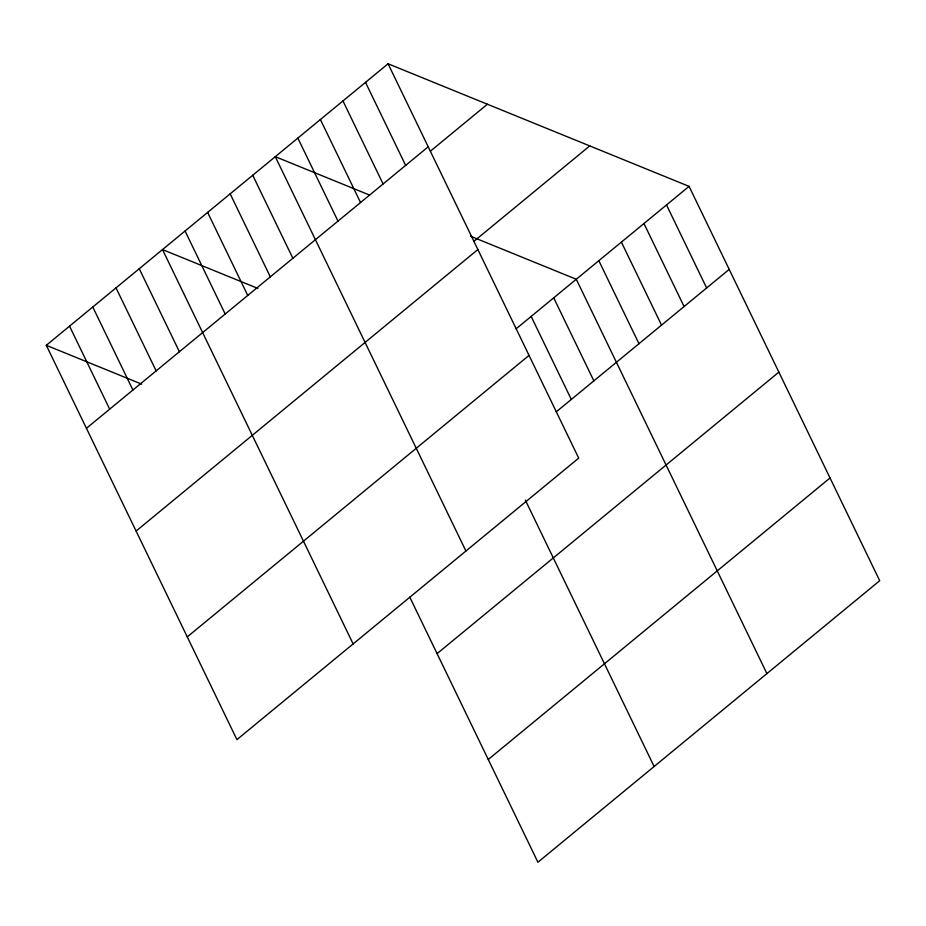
<?xml version="1.0" encoding="UTF-8"?>
<svg xmlns="http://www.w3.org/2000/svg" width="926" height="926" viewBox="0 0 926 926"><rect width="100%" height="100%" fill="white"/><g stroke="black" fill="none" stroke-linecap="round" stroke-linejoin="round"><path stroke-width="1.39" d="M388.075 63.778L578.704 458.127L236.929 739.631L46.3 345.294L388.075 63.778L689.071 186.369L879.7 580.706L537.925 862.222L409.778 597.131M86.431 428.31L428.206 146.806M430.474 151.123L487.4 104.233M473.73 241.466L589.735 145.914M136.099 531.049L477.874 249.534M516.129 328.811L689.071 186.369M187.272 636.891L529.035 355.387M556.26 411.839L729.202 269.385M437.095 653.64L778.87 372.125M488.268 759.482L830.032 477.978M369.324 194.969L275.288 156.679L465.917 551.016M470.558 236.211L576.285 279.27L766.913 673.607M257.856 288.414L162.501 249.58L353.13 643.917M46.3 345.294L141.655 384.128M666.512 204.947L706.642 287.974M643.952 223.525L684.082 306.552M621.392 242.103L661.534 325.13M598.844 260.692L638.975 343.708M553.725 297.848L593.855 380.864M531.165 316.426L571.307 399.442M365.515 82.356L405.646 165.384M342.956 100.934L383.086 183.961M525.355 500.133L654.126 766.508M320.396 119.523L360.538 202.539M297.848 138.101L337.978 221.117M252.729 175.257L292.859 258.273M230.169 193.835L270.311 276.862M207.621 212.413L247.751 295.44M185.061 230.991L225.192 314.018M139.259 268.714L179.401 351.741M116.016 287.859L156.158 370.886M92.785 307.004L132.916 390.031M69.543 326.149L109.673 409.165"/></g></svg>
